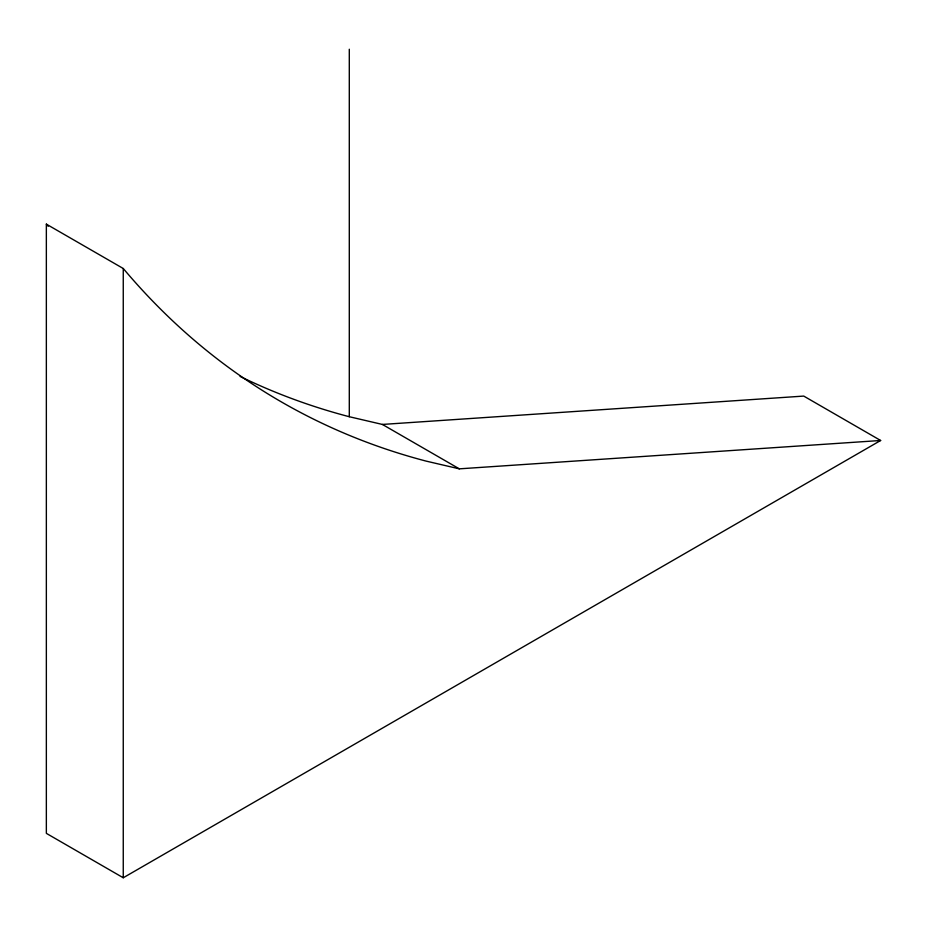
<?xml version="1.0" encoding="UTF-8"?>
<svg xmlns="http://www.w3.org/2000/svg" width="927" height="927" viewBox="0 0 927 927"><rect width="100%" height="100%" fill="white"/><g stroke="black" fill="none" stroke-linecap="round" stroke-linejoin="round"><path stroke-width="1.39" d="M880.65 440.487L459.317 468.842L426.2 461.125A1720.582 993.385 -60 0 1 123.279 268.517L46.35 224.137L46.35 833.361L123.256 877.765L880.65 440.487L803.744 396.084L382.399 424.439L349.294 416.721A1720.582 993.385 -60 0 1 240.093 376.432M382.399 424.439L459.317 468.842M349.294 49.235L349.294 416.721M123.256 268.54L123.256 877.765M48.204 226.292A1720.582 993.385 -60 0 1 46.362 224.114"/></g></svg>
